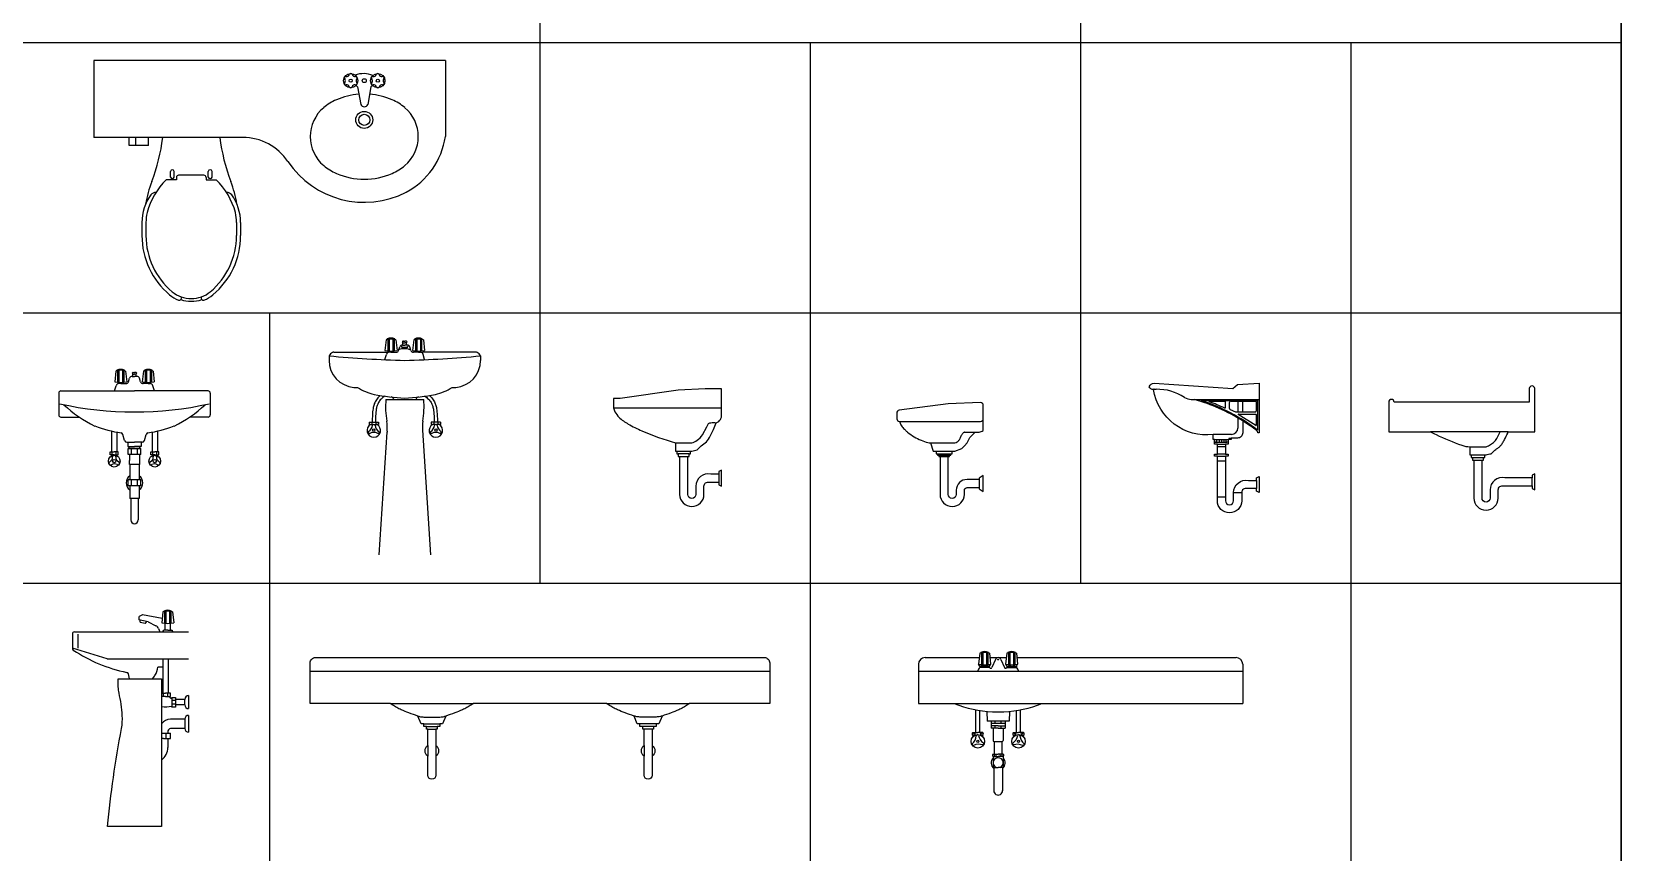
# Model space of a CAD drawing. Header units: inches. Extents: x -1249499 to 290957, y -589671 to 1013543.
# Drawn here: x -1156369 to -1150488, y 301806 to 304841 of the extents above; entities that cross this region are included whole.
import ezdxf

# ---------------------------------------------------------------- set-up
doc = ezdxf.new("R2010")
doc.units = ezdxf.units.IN
doc.header["$MEASUREMENT"] = 0
doc.layers.add('FUR', color=4, linetype='Continuous')

# ---------------------------------------------------------------- blocks, each defined once
blk = doc.blocks.new('A$C69B37704')
at = {"color": 0}
for p, q in [((10, 315), (310, 315)), ((250, 275), (290, 275)), ((125, 235), (175, 235)), ((145, 205), (205, 205)), ((150, 195), (205, 195)), ((155, 190), (195, 190)), ((160, 185), (190, 185)), ((175, 235), (210, 235)), ((305, 100), (305, 70))]:
    blk.add_line(p, q, dxfattribs=at)
blk.add_lwpolyline([(215, 205), (240, 215), (250, 225), (260, 235), (270, 255), (280, 265), (290, 275), (300, 275, 0.116434), (316.2, 278.8, 0.284079), (320, 285), (320, 295), (320, 325), (320, 374.2, 0.436883), (309.2, 384.2), (190, 380), (9, 355.9, 0.383819), (0, 346), (0, 325, 0.414214), (10, 315, 0.035489), (15.5, 301.8, 0.061765), (20, 295, 0.018753), (30.6, 283.6, 0.02274), (40, 275, 0.038527), (63.8, 258.1, 0.038437), (90, 245, 0.027119), (114.8, 236.4, 0.069687), (125, 235), (135, 205), (145, 205), (145, 195), (150, 195), (150, 190), (155, 190), (155, 185), (160, 185), (160, 45, 1), (250, 45), (250, 60, -0.414214), (260, 70), (305, 70), (305, 65), (320, 55), (320, 115), (305, 105), (305, 100), (260, 100, 0.414214), (220, 60), (220, 45, -1), (190, 45), (190, 185), (195, 185), (195, 190), (200, 190), (200, 195), (205, 195), (205, 205)], format="xyb", close=True, dxfattribs=at)
for centre, radius, start, end in [((310, 325), 10, 270, 0), ((210, 257.4), 22.4, 270, 296.56505), ((205.1, 267.2), 33.4, 296.56505, 318.27323), ((214.2, 259.1), 21.2, 318.27323, 346.09995), ((264.1, 246.8), 30.2, 142.86119, 166.09995), ((310.7, 211.5), 88.7, 135, 142.86119), ((250, 272.2), 2.85, 90, 135)]:
    blk.add_arc(centre, radius, start, end, dxfattribs=at)
blk = doc.blocks.new('A$C2E48473A')
at = {"color": 0}
for p, q in [((0, 365), (400, 365)), ((235, 205), (285, 205)), ((280, 195), (240, 195)), ((245, 185), (275, 185)), ((390, 120), (390, 90))]:
    blk.add_line(p, q, dxfattribs=at)
blk.add_lwpolyline([(390, 80), (400, 75), (400, 135), (390, 130), (390, 120), (360, 120, 0.473879), (305, 75), (305, 45, -1), (275, 45), (275, 185), (280, 185), (280, 195), (285, 195), (285, 205), (290, 205, 0.009146), (310, 210, 0.064326), (320, 220, -0.040751), (340, 235, 0.039672), (355, 255, 0.012778), (370, 285, 0.017002), (380, 310, 0.044163), (390, 315, 0.087186), (400, 330), (400, 345), (400, 365), (400, 435), (340, 435), (240, 430), (25, 400), (0, 400), (0, 365, 0.031099), (5, 350, 0.025908), (20, 330, 0.035226), (55, 305, 0.013154), (105, 280, 0.024743), (230, 235), (230, 215), (230, 205), (235, 205), (235, 195), (240, 195), (240, 185), (245, 185), (245, 45, 1), (335, 45), (335, 75, -0.5), (355, 90), (390, 90)], format="xyb", close=True, dxfattribs=at)
blk.add_lwpolyline([(230, 235), (260, 235), (290, 235, 0.116434), (310, 245, 0.037976), (330, 265), (345, 295), (350, 305, -0.162278), (360, 310, -0.136247), (380, 310, 0.044163)], format="xyb", dxfattribs=at)
blk = doc.blocks.new('A$C32366C94')
at = {"color": 0}
for p, q in [((0, 400), (1700, 400)), ((296.5, 280), (603.5, 280)), ((1096.5, 280), (1403.5, 280)), ((420, 205), (480, 205)), ((430, 195), (470, 195)), ((435, 185), (465, 185)), ((1280, 205), (1220, 205)), ((1270, 195), (1230, 195)), ((1265, 185), (1235, 185)), ((435, 125), (435, 85)), ((465, 125), (465, 85)), ((1235, 125), (1235, 85)), ((1265, 125), (1265, 85))]:
    blk.add_line(p, q, dxfattribs=at)
blk.add_lwpolyline([(1403.5, 280, -0.012056), (1396.3, 274.9, -0.020663), (1380, 265, -0.021788), (1363.1, 256.6, -0.013547), (1335, 245, -0.020646), (1301.5, 233.8), (1290, 205), (1280, 205), (1280, 195), (1270, 195), (1270, 185), (1265, 185), (1265, 125, -0.5), (1265, 85), (1265, 15, -1), (1235, 15), (1235, 85, -0.5), (1235, 125), (1235, 185), (1230, 185), (1230, 195), (1220, 195), (1220, 205), (1210, 205), (1198.5, 233.8, -0.020646), (1165, 245, -0.013547), (1136.9, 256.6, -0.021788), (1120, 265, -0.020663), (1103.7, 274.9, -0.012056), (1096.5, 280), (603.5, 280, -0.012056), (596.3, 274.9, -0.020663), (580, 265, -0.021788), (563.1, 256.6, -0.013547), (535, 245, -0.020646), (501.5, 233.8), (490, 205), (480, 205), (480, 195), (470, 195), (470, 185), (465, 185), (465, 125, -0.5), (465, 85), (465, 15, -1), (435, 15), (435, 85, -0.5), (435, 125), (435, 185), (430, 185), (430, 195), (420, 195), (420, 205), (410, 205), (398.5, 233.8, -0.020646), (365, 245, -0.013547), (336.9, 256.6, -0.021788), (320, 265, -0.020663), (303.7, 274.9, -0.012056), (296.5, 280), (0, 280), (0, 430, -0.414214), (20, 450), (1680, 450, -0.414214), (1700, 430), (1700, 280)], format="xyb", close=True, dxfattribs=at)
for points in [[(398.5, 233.8, 0.003804), (404.7, 232, 0.066661), (420, 230), (450, 230), (480, 230, 0.066661), (495.3, 232, 0.003804), (501.5, 233.8, 0.013547)], [(1301.5, 233.8, -0.003804), (1295.3, 232, -0.066661), (1280, 230), (1250, 230), (1220, 230, -0.066661), (1204.7, 232, -0.003804), (1198.5, 233.8, -0.013547)]]:
    blk.add_lwpolyline(points, format="xyb", dxfattribs=at)
blk = doc.blocks.new('A$C22163428')
at = {"color": 0}
for p, q in [((442.3, 290), (154.3, 290)), ((305, 205), (355, 205)), ((310, 195), (355, 195)), ((315, 185), (345, 185)), ((530, 90), (530, 120))]:
    blk.add_line(p, q, dxfattribs=at)
blk.add_lwpolyline([(540, 75), (540, 135), (530, 130), (530, 120), (430, 120, 0.473879), (375, 75), (375, 45, -1), (345, 45), (345, 185), (350, 185), (350, 195), (355, 195), (355, 205), (360, 205, 0.009146), (378.4, 209.2, 0.097397), (380, 210, 0.064326), (384.2, 214, -0.044333), (390, 220, -0.040751), (401.6, 228.5, 0.054687), (410, 235, 0.039672), (417.4, 243.4, 0.032197), (425, 255, 0.012778), (428.6, 261.8, 0.003785), (440, 285, 0.009842), (442.3, 290), (540, 290), (540, 380), (540, 450, 1), (520, 450), (520, 400), (20, 400, 1), (0, 400), (0, 290), (154.3, 290, 0.002684), (175, 280, 0.024743), (270.6, 240.1, 0.086604), (300, 235), (300, 215), (300, 205), (305, 205), (305, 195), (310, 195), (310, 185), (315, 185), (315, 45, 1), (405, 45), (405, 75, -0.5), (425, 90), (530, 90), (530, 80)], format="xyb", close=True, dxfattribs=at)
blk.add_lwpolyline([(300, 235), (330, 235), (360, 235, 0.116434), (365.9, 236.4, 0.042505), (380, 245, 0.037976), (394.7, 257.6, 0.080612), (400, 265), (412.5, 290)], format="xyb", dxfattribs=at)
blk = doc.blocks.new('A$C3FE5561F')
for p, q in [((17.4, 457.3), (25.5, 457.3)), ((155.1, 419.7), (406.7, 419.7)), ((192, 416), (400.7, 416)), ((221.5, 413.5), (279.7, 413.5)), ((280.7, 412.5), (280.7, 388.7)), ((302, 413.5), (392.4, 413.5)), ((327.6, 413.5), (327.6, 373.5)), ((345.6, 373.5), (345.7, 413.5)), ((400.7, 416), (400.7, 306.2)), ((296, 407.5), (296, 388.5)), ((299.5, 383), (318.5, 374.1)), ((321, 373.5), (392.4, 373.5)), ((394.6, 323), (329.3, 364.1)), ((329.6, 365), (394.9, 365)), ((395.4, 410.5), (395.4, 376.5)), ((395.4, 364.5), (395.4, 323.4)), ((327.6, 350.8), (327.6, 313.9)), ((303.8, 290.1), (236.7, 289.7)), ((241.7, 272), (291.7, 272)), ((241.7, 262), (286.7, 262)), ((246.7, 262), (241.7, 262)), ((250.3, 262), (250.3, 272)), ((251.7, 253.8), (281.7, 253.8)), ((251.7, 245.5), (281.7, 245.5)), ((259.2, 262), (259.2, 272)), ((268.2, 262), (268.2, 272)), ((277.1, 262), (277.1, 272)), ((284.2, 262), (284.2, 272)), ((291.7, 262), (286.7, 262)), ((294.5, 276.8), (303.2, 276.8)), ((251.7, 193), (281.7, 193)), ((396.7, 120), (396.7, 90)), ((406.7, 135), (406.7, 75)), ((251.7, 59.5), (281.7, 59.5)), ((311.8, 75.5), (341.8, 75.5))]:
    blk.add_line(p, q)
for points in [[(281.7, 217.8), (291.7, 217.8), (291.7, 209.6), (281.7, 209.6), (281.7, 45, 1), (311.7, 45), (311.7, 75, -0.473879), (366.7, 120), (396.7, 120), (396.7, 130), (406.7, 135), (406.7, 75), (396.7, 80), (396.7, 90), (361.7, 90, 0.5), (341.7, 75), (341.7, 45, -1), (251.7, 45), (251.7, 209.6), (241.7, 209.6), (241.7, 217.8), (251.7, 217.8), (251.7, 253.8), (241.7, 253.8), (241.7, 262), (241.7, 272), (236.7, 272), (236.7, 282), (236.7, 289.7, -0.403107), (15.6, 457, -0.37002), (0, 466.6, -0.357834), (18.6, 479.9), (309, 460), (326.2, 474.6), (406.7, 479.9), (406.7, 296.4), (401.4, 296.4), (400.4, 301.7, 0.024074), (345.4, 340), (345.4, 295.6, -0.414214), (326.5, 276.8), (303.2, 276.8), (303.2, 272), (291.7, 272), (291.7, 262), (291.7, 253.8), (281.7, 253.8), (281.7, 217.8), (251.7, 217.8)], [(17.4, 457.3, -0.031122), (15.6, 457, -0.357834)]]:
    blk.add_lwpolyline(points, format="xyb")
blk.add_lwpolyline([(251.7, 209.6), (281.7, 209.6)])
for centre, radius, start, end in [((29, 273.1), 184.3, 56.66614, 91.07988), ((155.1, 465.8), 46, 237.28184, 270), ((-25.4, -250.6), 697.4, 57.88031, 73.99185), ((-25.4, -250.6), 701.1, 52.57306, 71.94012), ((221.5, 412.5), 1, 90, 249.4886), ((279.7, 412.5), 1, 0, 90), ((302, 407.5), 6, 90, 180), ((392.4, 410.5), 3, 0, 90), ((-34.1, -295.9), 752.1, 65.38138, 70.16539), ((279.7, 388.7), 1, 244.55109, 0), ((302, 388.5), 6, 180, 244.77845), ((321, 379.5), 6, 244.77845, 270), ((329.6, 364.5), 0.5, 90, 237.84198), ((392.4, 376.5), 3, 270, 0), ((394.9, 364.5), 0.5, 0, 90), ((303.7, 313.9), 23.9, 270.24401, 0), ((394.9, 323.4), 0.5, 237.84198, 0)]:
    blk.add_arc(centre, radius, start, end)
blk = doc.blocks.new('A$C57CE2E0E')
at = {"layer": 'FUR'}
for p, q in [((211.2, 564.6), (206.8, 524.7)), ((215.1, 565.7), (215.1, 568)), ((217.6, 566.2), (217.6, 523.1)), ((222.3, 566.9), (222.3, 522.7)), ((235.7, 566.9), (235.7, 522.7)), ((240.4, 566.2), (240.4, 523.1)), ((242.9, 565.7), (242.9, 568)), ((246.8, 564.6), (251.2, 524.7)), ((257.4, 525.3), (261.5, 538.1)), ((271, 545.1), (280, 545.1)), ((273.3, 553.1), (272.2, 555.2)), ((273.3, 545.1), (273.3, 553.1)), ((273.3, 553.1), (280, 553.1)), ((274.8, 559.6), (280, 559.6)), ((285.2, 559.6), (280, 559.6)), ((286.7, 553.1), (280, 553.1)), ((289, 545.1), (280, 545.1)), ((286.7, 553.1), (287.8, 555.2)), ((286.7, 545.1), (286.7, 553.1)), ((302.6, 525.3), (298.5, 538.1)), ((313.2, 564.6), (308.8, 524.7)), ((317.1, 565.7), (317.1, 568)), ((319.6, 566.2), (319.6, 523.1)), ((324.3, 566.9), (324.3, 522.7)), ((337.7, 566.9), (337.7, 522.7)), ((342.4, 566.2), (342.4, 523.1)), ((344.9, 565.7), (344.9, 568)), ((348.8, 564.6), (353.2, 524.7)), ((8, 491.4), (280, 491.4)), ((206.6, 491.4), (212.3, 510.1)), ((229, 518.3), (222.2, 518.3)), ((229, 518.3), (242.4, 518.3)), ((242.4, 518.3), (247.9, 518.3)), ((245.8, 518.3), (247.9, 518.3)), ((552, 491.4), (280, 491.4)), ((317.6, 518.3), (312.1, 518.3)), ((314.2, 518.3), (312.1, 518.3)), ((331, 518.3), (317.6, 518.3)), ((331, 518.3), (337.8, 518.3)), ((353.4, 491.4), (347.7, 510.1)), ((8, 394.4), (75.6, 394.4)), ((552, 394.4), (484.4, 394.4)), ((195, 342.5), (195, 266)), ((215, 338.6), (215, 266)), ((243.4, 307.4), (237.4, 330.2)), ((251.2, 301.4), (280, 301.4)), ((255.7, 301.4), (255.7, 286.1)), ((308.8, 301.4), (280, 301.4)), ((304.3, 301.4), (304.3, 286.1)), ((316.6, 307.4), (322.6, 330.2)), ((345, 338.6), (345, 266)), ((365, 342.5), (365, 266)), ((189.9, 266), (205, 266)), ((189.9, 255), (189.9, 266)), ((205, 255), (189.9, 255)), ((195, 255), (195, 250.6)), ((197.6, 255), (197.6, 266)), ((220.1, 266), (205, 266)), ((205, 255), (220.1, 255)), ((212.3, 255), (212.3, 266)), ((215, 255), (215, 250.6)), ((220.1, 255), (220.1, 266)), ((255.7, 286.1), (280, 286.1)), ((256, 277.8), (304, 277.8)), ((304, 277.8), (256, 277.8)), ((256, 255.8), (256, 277.8)), ((304, 255.8), (256, 255.8)), ((260.6, 277.8), (260.6, 286.1)), ((261, 255.8), (261, 234.3)), ((268.6, 255.8), (268.6, 277.8)), ((304.3, 286.1), (280, 286.1)), ((291.6, 255.8), (291.6, 277.8)), ((299, 255.8), (299, 234.3)), ((299.4, 277.8), (299.4, 286.1)), ((304, 255.8), (304, 277.8)), ((339.9, 266), (355, 266)), ((339.9, 255), (339.9, 266)), ((355, 255), (339.9, 255)), ((345, 255), (345, 250.6)), ((347.7, 255), (347.7, 266)), ((370.1, 266), (355, 266)), ((355, 255), (370.1, 255)), ((362.4, 255), (362.4, 266)), ((365, 255), (365, 250.6)), ((370.1, 255), (370.1, 266)), ((261, 219.4), (261, 234.3)), ((299, 219.4), (261, 219.4)), ((263, 219.4), (263, 162.4)), ((297, 219.4), (297, 162.4)), ((299, 234.3), (299, 219.4)), ((304, 162.4), (256, 162.4)), ((256, 140.4), (256, 162.4)), ((304, 140.4), (256, 140.4)), ((263, 140.4), (263, 92.7)), ((268.6, 140.4), (268.6, 162.4)), ((291.6, 140.4), (291.6, 162.4)), ((297, 140.4), (297, 92.7)), ((304, 140.4), (304, 162.4)), ((297, 92.7), (263, 92.7)), ((266, 92.7), (266, 14)), ((294, 92.7), (294, 14))]:
    blk.add_line(p, q, dxfattribs=at)
at = {"layer": 'FUR', "linetype": 'Continuous'}
for p, q in [((0, 483.4), (0, 402.4)), ((219, 517.8), (219, 523.3)), ((239, 518.3), (239, 523.3)), ((321, 518.3), (321, 523.3)), ((341, 517.8), (341, 523.3)), ((560, 483.4), (560, 402.4))]:
    blk.add_line(p, q, dxfattribs=at)
at = {"layer": 'FUR'}
for centre, radius in [((205, 231.4), 21.7), ((205, 231.4), 6.17), ((355, 231.4), 21.7), ((355, 231.4), 6.17)]:
    blk.add_circle(centre, radius, dxfattribs=at)
for centre, radius, start, end in [((229, 508), 59.4, 72.55865, 107.44135), ((229, 534.6), 36.2, 67.40401, 112.59599), ((271, 535.1), 10, 90, 162.41859), ((274.8, 556.6), 3, 90, 209.03837), ((285.2, 556.6), 3, 330.96163, 90), ((289, 535.1), 10, 17.58141, 90), ((331, 508), 59.4, 72.55865, 107.44135), ((331, 534.6), 36.2, 67.40401, 112.59599), ((8, 483.4), 8, 90, 180), ((229, 635.1), 112.6, 258.62042, 281.37958), ((222.2, 508.3), 10, 90, 169.45185), ((247.9, 528.3), 10, 270, 342.41859), ((312.1, 528.3), 10, 197.58141, 270), ((331, 635.1), 112.6, 258.62042, 281.37958), ((337.8, 508.3), 10, 10.54815, 90), ((552, 483.4), 8, 0, 90), ((279.6, 1682.5), 1269.3, 257.38742, 282.61258), ((323.3, 759.8), 441.5, 226.36856, 244.49046), ((236.7, 759.8), 441.5, 295.50954, 313.63144), ((8, 402.4), 8, 180, 270), ((289.3, 762.1), 430, 248.72302, 262.17779), ((270.7, 762.1), 430, 277.82221, 291.27698), ((552, 402.4), 8, 270, 0), ((229.6, 328.2), 8, 14.82648, 82.17779), ((251.2, 309.4), 8, 194.82648, 270), ((308.8, 309.4), 8, 270, 345.17352), ((330.4, 328.2), 8, 97.82221, 165.17352), ((178.8, 246.1), 20, 299.15508, 2.24264), ((204.8, 247.1), 5.99, 359.15508, 182.24264), ((230.8, 246.7), 20, 179.15508, 242.24264), ((329.2, 246.7), 20, 297.75736, 0.84492), ((355.2, 247.1), 5.99, 357.75736, 180.84492), ((381.2, 246.1), 20, 177.75736, 240.84492), ((191.5, 223.4), 5.99, 119.15508, 302.24264), ((205.4, 201.4), 20, 59.15508, 122.24264), ((218.7, 223.7), 5.99, 239.15509, 62.24264), ((280, 151.4), 31.1, 123.1085, 236.8915), ((280, 151.4), 31.1, 303.1085, 56.8915), ((341.3, 223.7), 5.99, 117.75736, 300.84491), ((354.6, 201.4), 20, 57.75736, 120.84492), ((368.5, 223.4), 5.99, 237.75736, 60.84492), ((280, 14), 14, 180, 0)]:
    blk.add_arc(centre, radius, start, end, dxfattribs=at)
blk = doc.blocks.new('A$C12C55F29')
for p, q in [((211.1, 796.1), (206.6, 756.3)), ((214.9, 797.2), (214.9, 799.5)), ((217.4, 797.7), (217.4, 754.6)), ((222.2, 798.5), (222.2, 754.2)), ((235.5, 798.5), (235.5, 754.2)), ((240.3, 797.7), (240.3, 754.6)), ((242.8, 797.2), (242.8, 799.5)), ((246.6, 796.1), (251.1, 756.3)), ((257.2, 756.8), (261.3, 769.7)), ((265.4, 773.6), (268.7, 770)), ((269.6, 764.7), (269.6, 767.1)), ((270.9, 776.6), (279.8, 776.6)), ((271.6, 769.1), (286.9, 769.1)), ((273.2, 784.6), (272, 786.7)), ((273.2, 776.6), (273.2, 784.6)), ((273.2, 784.6), (279.8, 784.6)), ((274.6, 791.2), (279.8, 791.2)), ((285.1, 791.2), (279.8, 791.2)), ((286.5, 784.6), (279.8, 784.6)), ((288.8, 776.6), (279.8, 776.6)), ((286.5, 784.6), (287.7, 786.7)), ((286.5, 776.6), (286.5, 784.6)), ((288.9, 767.1), (288.9, 764.7)), ((293.2, 773.6), (289.6, 769.7)), ((302.5, 756.8), (298.4, 769.7)), ((313.1, 796.1), (308.6, 756.3)), ((316.9, 797.2), (316.9, 799.5)), ((319.4, 797.7), (319.4, 754.6)), ((324.2, 798.5), (324.2, 754.2)), ((337.5, 798.5), (337.5, 754.2)), ((342.3, 797.7), (342.3, 754.6)), ((344.8, 797.2), (344.8, 799.5)), ((348.6, 796.1), (353.1, 756.3)), ((0, 736.9), (0, 719.2)), ((16.8, 750), (214.6, 750)), ((206.5, 722.9), (212.2, 741.6)), ((228.8, 749.8), (222, 749.8)), ((228.8, 749.8), (242.2, 749.8)), ((242.2, 749.8), (247.7, 749.8)), ((245.6, 749.8), (247.7, 749.8)), ((267.4, 762.4), (259.6, 759.7)), ((286.9, 762.7), (271.6, 762.7)), ((291, 762.5), (298.9, 759.7)), ((317.5, 749.8), (312, 749.8)), ((314.1, 749.8), (312, 749.8)), ((330.8, 749.8), (317.5, 749.8)), ((330.8, 749.8), (337.7, 749.8)), ((543.2, 750), (345.1, 750)), ((543.2, 750), (345.9, 750)), ((353.2, 722.9), (347.5, 741.6)), ((560, 736.9), (560, 719.2)), ((91.3, 620), (105, 620)), ((187.4, 588.3), (183.8, 584.8)), ((189.4, 590.1), (187.4, 588.3)), ((370.6, 590.1), (372.6, 588.3)), ((372.6, 588.3), (376.2, 584.8)), ((455, 620), (468.7, 620)), ((161, 529.8), (160.4, 522.6)), ((161.7, 535.9), (161, 529.8)), ((162.5, 541), (161.7, 535.9)), ((163.3, 545.4), (162.5, 541)), ((164.2, 549.2), (163.3, 545.4)), ((165, 552.6), (164.2, 549.2)), ((166, 556.1), (165, 552.6)), ((167.2, 559.7), (166, 556.1)), ((168.6, 563.3), (167.2, 559.7)), ((170.4, 567), (168.6, 563.3)), ((172.5, 570.7), (170.4, 567)), ((174.9, 574.3), (172.5, 570.7)), ((173.6, 534.3), (172.9, 528.6)), ((174.3, 539), (173.6, 534.3)), ((175.1, 543), (174.3, 539)), ((177.5, 577.8), (174.9, 574.3)), ((175.8, 546.4), (175.1, 543)), ((176.6, 549.5), (175.8, 546.4)), ((177.5, 552.6), (176.6, 549.5)), ((180.5, 581.3), (177.5, 577.8)), ((178.5, 555.6), (177.5, 552.6)), ((179.6, 558.5), (178.5, 555.6)), ((181, 561.5), (179.6, 558.5)), ((183.8, 584.8), (180.5, 581.3)), ((182.7, 564.4), (181, 561.5)), ((184.7, 567.4), (182.7, 564.4)), ((186.9, 570.3), (184.7, 567.4)), ((189.4, 573.4), (186.9, 570.3)), ((192.3, 576.4), (189.4, 573.4)), ((195.5, 579.5), (192.3, 576.4)), ((199, 582.6), (195.5, 579.5)), ((202.8, 585.6), (199, 582.6)), ((205.8, 587.7), (202.8, 585.6)), ((210, 575), (280, 575)), ((237.8, 577.4), (238.4, 575)), ((280, 575), (350, 575)), ((322.2, 577.4), (321.6, 575)), ((354.2, 587.7), (357.2, 585.6)), ((357.2, 585.6), (361, 582.6)), ((361, 582.6), (364.5, 579.5)), ((364.5, 579.5), (367.7, 576.4)), ((367.7, 576.4), (370.6, 573.4)), ((370.6, 573.4), (373.1, 570.3)), ((373.1, 570.3), (375.3, 567.4)), ((375.3, 567.4), (377.3, 564.4)), ((376.2, 584.8), (379.5, 581.3)), ((377.3, 564.4), (379, 561.5)), ((379, 561.5), (380.4, 558.5)), ((379.5, 581.3), (382.5, 577.8)), ((380.4, 558.5), (381.5, 555.6)), ((381.5, 555.6), (382.5, 552.6)), ((382.5, 577.8), (385.1, 574.3)), ((382.5, 552.6), (383.4, 549.5)), ((383.4, 549.5), (384.2, 546.4)), ((384.2, 546.4), (384.9, 543)), ((384.9, 543), (385.7, 539)), ((385.1, 574.3), (387.5, 570.7)), ((385.7, 539), (386.4, 534.3)), ((386.4, 534.3), (387.1, 528.6)), ((387.5, 570.7), (389.6, 567)), ((389.6, 567), (391.4, 563.3)), ((391.4, 563.3), (392.8, 559.7)), ((392.8, 559.7), (394, 556.1)), ((394, 556.1), (395, 552.6)), ((395, 552.6), (395.8, 549.2)), ((395.8, 549.2), (396.7, 545.4)), ((396.7, 545.4), (397.5, 541)), ((397.5, 541), (398.3, 535.9)), ((398.3, 535.9), (399, 529.8)), ((399, 529.8), (399.6, 522.6)), ((147.6, 491.6), (182.9, 491.6)), ((147.6, 491.6), (147.6, 482.6)), ((147.6, 482.6), (162.7, 482.6)), ((158.2, 491.6), (158.2, 482.6)), ((159.5, 503.9), (159.3, 492)), ((159.9, 514.1), (159.5, 503.9)), ((160.4, 522.6), (159.9, 514.1)), ((167.5, 482.6), (177, 482.6)), ((171.5, 503.6), (171.2, 491.8)), ((171.9, 513.5), (171.5, 503.6)), ((172.4, 521.8), (171.9, 513.5)), ((172.3, 491.6), (172.3, 482.6)), ((172.9, 528.6), (172.4, 521.8)), ((182.9, 482.6), (177, 482.6)), ((182.9, 491.6), (182.9, 482.6)), ((412.4, 491.6), (377.1, 491.6)), ((377.1, 491.6), (377.1, 482.6)), ((377.1, 482.6), (383, 482.6)), ((392.5, 482.6), (383, 482.6)), ((387.1, 528.6), (387.6, 521.8)), ((387.6, 521.8), (388.1, 513.5)), ((387.7, 491.6), (387.7, 482.6)), ((388.1, 513.5), (388.5, 503.6)), ((388.5, 503.6), (388.8, 491.8)), ((412.4, 482.6), (397.3, 482.6)), ((399.6, 522.6), (400.1, 514.1)), ((400.1, 514.1), (400.5, 503.9)), ((400.5, 503.9), (400.7, 492)), ((401.8, 491.6), (401.8, 482.6)), ((412.4, 491.6), (412.4, 482.6)), ((185, 0), (214.3, 454.5)), ((345.2, 461.3), (375, 0))]:
    blk.add_line(p, q)
at = {"linetype": 'Continuous'}
for p, q in [((218.8, 749.3), (218.8, 754.8)), ((238.8, 749.8), (238.8, 754.8)), ((320.8, 749.8), (320.8, 754.8)), ((340.8, 749.3), (340.8, 754.8))]:
    blk.add_line(p, q, dxfattribs=at)
for centre in [(164.8, 462.1), (395.2, 462.1)]:
    blk.add_circle(centre, 4.24)
for centre, radius, start, end in [((228.8, 739.5), 59.4, 72.55865, 107.44135), ((228.8, 766.1), 36.2, 67.40401, 112.59599), ((270.9, 766.6), 10, 90, 162.41859), ((271.6, 767.1), 2, 90, 180), ((271.6, 764.7), 2, 180, 270), ((274.6, 788.2), 3, 90, 209.03837), ((285.1, 788.2), 3, 330.96163, 90), ((286.9, 767.1), 2, 0, 90), ((286.9, 764.7), 2, 270, 0), ((288.8, 766.6), 10, 17.58141, 90), ((330.8, 739.5), 59.4, 72.55865, 107.44135), ((330.8, 766.1), 36.2, 67.40401, 112.59599), ((25.2, 723.5), 28.5, 117.08375, 152.10376), ((380.2, 4718.7), 4000, 264.54648, 268.56526), ((100, 719.6), 100, 179.78123, 264.99155), ((16.8, 740), 10, 90, 117.08375), ((228.8, 866.7), 112.6, 258.62042, 281.37958), ((222, 739.8), 10, 90, 169.45185), ((247.7, 759.8), 10, 270, 342.41859), ((179.8, 4718.7), 4000, 271.43474, 275.45352), ((312, 759.8), 10, 197.58141, 270), ((330.8, 866.7), 112.6, 258.62042, 281.37958), ((337.7, 739.8), 10, 10.54815, 90), ((460, 719.6), 100, 275.00845, 0.21877), ((543.2, 740), 10, 62.91625, 90), ((534.8, 723.5), 28.5, 27.89624, 62.91625), ((212.6, 788.6), 200, 237.46452, 256.73157), ((343.3, 1578.2), 1000, 259.82619, 266.37095), ((216.7, 1578.2), 1000, 273.62905, 280.17381), ((347.4, 788.6), 200, 283.26843, 302.53548), ((536.5, 547.8), 327.7, 175.23094, 189.28625), ((228.1, 574.8), 10, 14.82648, 83.45), ((331.9, 574.8), 10, 96.55, 165.17352), ((23.5, 547.8), 327.7, 350.75197, 4.76906), ((165.2, 460.5), 25, 117.97871, 62.02129), ((127.9, 484), 32.8, 303.94645, 351.29762), ((165.2, 478.4), 4.84, 8.61079, 172.50186), ((202.6, 484.1), 33.1, 188.77571, 235.85249), ((65.1, 470.7), 150, 355.05817, 9.28625), ((494.9, 471), 150, 170.75197, 183.69139), ((394.8, 460.5), 25, 117.97871, 62.02129), ((357.4, 484.1), 33.1, 304.14751, 351.22429), ((394.8, 478.4), 4.84, 7.49814, 171.38921), ((432.1, 484), 32.8, 188.70238, 236.05355), ((148.8, 453.6), 4.01, 119.89818, 299.89818), ((165, 420.3), 33.1, 63.60706, 116.46729), ((181.4, 453.7), 4.09, 241.21927, 61.21927), ((364, 444.8), 150, 175.05817, 176.30861), ((378.6, 453.7), 4.09, 118.78073, 298.78073), ((395, 420.3), 33.1, 63.53271, 116.39294), ((411.2, 453.6), 4.01, 240.10182, 60.10182)]:
    blk.add_arc(centre, radius, start, end)
blk = doc.blocks.new('A$C621B7B45')
at = {"layer": 'FUR'}
for p, q in [((0, 483.6), (0, 338.6)), ((25, 508.6), (225.5, 508.6)), ((227.2, 524.3), (222.8, 484.4)), ((227.7, 477.1), (222.8, 484.4)), ((227.7, 477.1), (227.7, 471.8)), ((262.3, 477.1), (227.7, 477.1)), ((262.3, 471.8), (227.7, 471.8)), ((231.1, 525.4), (231.1, 527.7)), ((233.6, 525.9), (233.6, 482.8)), ((233.6, 482.8), (235.6, 477.1)), ((238.3, 526.6), (238.3, 482.4)), ((238.3, 482.4), (239.7, 477.1)), ((251.7, 482.4), (250.7, 477.1)), ((251.7, 526.6), (251.7, 482.4)), ((256.5, 482.8), (254.5, 477.1)), ((256.5, 525.9), (256.5, 482.8)), ((259, 525.4), (259, 527.7)), ((267.3, 484.4), (262.3, 477.1)), ((262.3, 477.1), (262.3, 471.8)), ((263.8, 470.3), (262.3, 471.8)), ((262.8, 524.3), (267.3, 484.4)), ((264.6, 508.6), (325.4, 508.6)), ((284.9, 501.4), (272, 471.7)), ((305.1, 501.4), (318, 471.7)), ((327.2, 524.3), (322.7, 484.4)), ((322.7, 484.4), (327.7, 477.1)), ((327.7, 477.1), (327.7, 471.8)), ((327.7, 477.1), (362.3, 477.1)), ((327.7, 471.8), (362.3, 471.8)), ((331, 525.4), (331, 527.7)), ((333.5, 525.9), (333.5, 482.8)), ((333.5, 482.8), (335.5, 477.1)), ((338.3, 526.6), (338.3, 482.4)), ((338.3, 482.4), (339.3, 477.1)), ((351.7, 482.4), (350.3, 477.1)), ((351.7, 526.6), (351.7, 482.4)), ((356.4, 482.8), (354.4, 477.1)), ((356.4, 525.9), (356.4, 482.8)), ((358.9, 525.4), (358.9, 527.7)), ((362.3, 477.1), (367.2, 484.4)), ((362.3, 477.1), (362.3, 471.8)), ((362.8, 524.3), (367.2, 484.4)), ((364.5, 508.6), (1175, 508.6)), ((1200, 483.6), (1200, 338.6)), ((0, 458.6), (1200, 458.6)), ((0, 338.6), (1200, 338.6)), ((211.9, 231.4), (211.9, 315.5)), ((226.8, 231.4), (226.8, 312.9)), ((253.5, 309.5), (254.5, 273.6)), ((336.5, 309.5), (335.5, 273.6)), ((363.2, 231.4), (363.2, 312.9)), ((378.1, 231.4), (378.1, 315.5)), ((335.5, 273.6), (254.5, 273.6)), ((269.4, 273.6), (269.4, 246.9)), ((269.4, 265.5), (320.6, 265.5)), ((295, 255.7), (269.4, 255.7)), ((295, 246.9), (269.4, 246.9)), ((276.3, 246.9), (276.3, 201.5)), ((283.4, 265.5), (283.4, 273.6)), ((283.4, 246.9), (283.4, 255.7)), ((295, 255.7), (320.6, 255.7)), ((295, 246.9), (320.6, 246.9)), ((306.6, 265.5), (306.6, 273.6)), ((306.6, 246.9), (306.6, 255.7)), ((313.7, 246.9), (313.7, 201.5)), ((320.6, 273.6), (320.6, 246.9)), ((201.5, 231.4), (219.7, 231.4)), ((201.5, 219.9), (206.6, 219.9)), ((237.8, 231.4), (219.7, 231.4)), ((237.8, 219.9), (232.8, 219.9)), ((279.3, 198.5), (310.8, 198.5)), ((280.8, 198.5), (280.8, 150.8)), ((309.2, 198.5), (309.2, 150.8)), ((352.2, 231.4), (370.3, 231.4)), ((352.2, 219.9), (357.2, 219.9)), ((388.5, 231.4), (370.3, 231.4)), ((388.5, 219.9), (383.4, 219.9)), ((275.9, 150.8), (295, 150.8)), ((276.3, 142.9), (276.3, 101.6)), ((276.3, 142.9), (295, 142.9)), ((314.1, 150.8), (295, 150.8)), ((313.7, 142.9), (295, 142.9)), ((313.7, 142.9), (313.7, 101.6)), ((276.3, 101.6), (295, 101.6)), ((279, 101.6), (279, 15.3)), ((313.7, 101.6), (295, 101.6)), ((311, 101.6), (311, 15.3))]:
    blk.add_line(p, q, dxfattribs=at)
blk.add_lwpolyline([(297.1, 500.6, -0.279101), (297, 500.4, -0.067264), (296.5, 500.2, -0.030987), (295.9, 500.1, -0.022389), (295, 500.1, -0.022389), (294.1, 500.1, -0.030987), (293.5, 500.2, -0.067264), (293, 500.4, -0.279101), (292.9, 500.6, -0.279101), (293, 500.7, -0.067264), (293.5, 500.9, -0.030987), (294.1, 501, -0.022389), (295, 501, -0.022389), (295.9, 501, -0.030987), (296.5, 500.9, -0.067264), (297, 500.7, -0.279101)], format="xyb", close=True, dxfattribs=at)
for centre, radius in [((219.7, 198.6), 25), ((219.7, 198.6), 4.08), ((370.3, 198.6), 25), ((370.3, 198.6), 4.08)]:
    blk.add_circle(centre, radius, dxfattribs=at)
for centre, radius, start, end in [((245, 494.2), 36.2, 67.40401, 112.59599), ((345, 494.2), 36.2, 67.40401, 112.59599), ((25, 483.6), 25, 90, 180), ((252.3, 445.8), 35.8, 133.42909, 159.06041), ((245, 594.8), 112.6, 258.62042, 281.37958), ((245, 467.6), 59.4, 72.55865, 107.44135), ((267.5, 473.7), 5, 223.11473, 336.60896), ((297.5, 494.4), 14.4, 99.94286, 151.02395), ((293.5, 501.6), 1.18, 165.97349, 238.49555), ((292.5, 494.4), 14.4, 28.97605, 80.05714), ((296.5, 501.6), 1.18, 301.50445, 14.02651), ((322.5, 473.7), 5, 203.39104, 316.88527), ((345, 594.8), 112.6, 258.62042, 281.37958), ((352.3, 445.8), 35.8, 133.42909, 136.88527), ((345, 467.6), 59.4, 72.55865, 107.44135), ((337.7, 445.8), 35.8, 20.93959, 46.57091), ((1175, 483.6), 25, 0, 90), ((295, 747.6), 440, 248.36407, 267.22898), ((295, 747.6), 440, 267.22898, 272.80468), ((295, 747.6), 440, 272.80468, 291.63593), ((202.4, 187.1), 4.06, 143.76848, 300.61399), ((205.2, 225.6), 6.83, 122.60476, 237.39524), ((169.4, 223.5), 45.1, 311.1564, 354.58686), ((198.9, 225.6), 6.83, 302.60476, 57.39524), ((223.2, 142.6), 45.1, 71.1564, 114.58686), ((215.6, 225.6), 6.83, 122.60476, 215.49023), ((218.4, 219.3), 4.06, 23.76848, 180.61399), ((266.4, 229.6), 45.1, 191.1564, 234.58686), ((223.7, 225.6), 6.83, 324.50977, 57.39524), ((240.4, 225.6), 6.83, 122.60476, 237.39524), ((240.4, 225.6), 6.83, 122.60476, 237.39524), ((234.1, 225.6), 6.83, 302.60476, 57.39524), ((238.2, 189.3), 4.06, 263.76848, 60.61399), ((279.3, 201.5), 3, 180, 270), ((310.7, 201.5), 3, 270, 0), ((351.8, 189.3), 4.06, 130.44646, 276.23152), ((355.9, 225.6), 6.83, 122.60476, 237.39524), ((323.6, 229.6), 45.1, 304.41933, 348.8436), ((366.8, 142.6), 45.1, 64.41933, 108.8436), ((349.6, 225.6), 6.83, 302.60476, 57.39524), ((349.6, 225.6), 6.83, 302.60476, 57.39524), ((366.3, 225.6), 6.83, 122.60476, 215.49023), ((371.6, 219.3), 4.06, 359.38601, 156.23152), ((420.6, 223.5), 45.1, 185.41314, 228.8436), ((374.4, 225.6), 6.83, 324.50977, 57.39524), ((391.1, 225.6), 6.83, 122.60476, 237.39524), ((387.6, 187.1), 4.06, 250.44646, 36.23152), ((384.8, 225.6), 6.83, 302.60476, 57.39524), ((295, 119), 26, 136.11393, 232.02013), ((279, 147), 4.93, 128.55201, 236.72268), ((295, 119), 18.8, 292.19046, 247.80954), ((277.6, 146.9), 4.23, 289.29415, 70.70585), ((291.5, 147), 4.93, 128.55201, 236.72268), ((298.5, 147), 4.93, 303.27732, 51.44799), ((312.4, 146.9), 4.23, 109.29415, 250.70585), ((295, 119), 26, 307.97987, 43.88607), ((311, 147), 4.93, 303.27732, 51.44799), ((295, 16), 16, 177.59841, 2.40159)]:
    blk.add_arc(centre, radius, start, end, dxfattribs=at)
blk = doc.blocks.new('A$C5C270FD0')
at = {"layer": 'FUR'}
for p, q in [((246.5, 773.9), (246.5, 765)), ((281.1, 757.1), (246.5, 765)), ((256.6, 782.1), (249.3, 778.4)), ((332.5, 769.2), (259.7, 782.5)), ((335.2, 793.5), (330.7, 753.7)), ((339, 794.6), (339, 797)), ((341.5, 795.1), (341.5, 752)), ((346.3, 795.9), (346.3, 751.7)), ((359.7, 795.9), (359.7, 751.7)), ((364.4, 795.1), (364.4, 752)), ((366.9, 794.6), (366.9, 797)), ((370.8, 793.5), (375.2, 753.7)), ((0, 712), (0, 659.3)), ((8, 720), (430, 720)), ((20, 712), (20, 659.3)), ((250.5, 756.3), (250.8, 764)), ((250.5, 756.3), (269.1, 752.7)), ((272.1, 753), (275.6, 758.4)), ((281.1, 757.1), (309.4, 742.7)), ((319, 732.1), (323.6, 720.2)), ((353, 725.7), (339.6, 725.7)), ((353, 725.7), (366.3, 725.7)), ((128.9, 620.3), (0, 659.3)), ((131.2, 620), (430, 620)), ((316.8, 590), (335, 590)), ((335, 620), (335, 493.5)), ((355, 620), (355, 493.5)), ((211.9, 546.8), (207.3, 564.2)), ((330, 497.5), (335, 497.5)), ((330, 493.5), (345, 493.5)), ((330.1, 481.3), (330, 481.3)), ((345, 481.3), (330.1, 481.3)), ((337.3, 481.3), (337.3, 493.5)), ((362.7, 493.5), (345, 493.5)), ((345, 481.3), (359.9, 481.3)), ((352.7, 481.3), (352.7, 493.5)), ((359.9, 481.3), (362.7, 481.3)), ((359.9, 481.3), (359.9, 479.1)), ((362.7, 481.3), (362.7, 493.5)), ((364.9, 474.1), (367.9, 474.1)), ((367.9, 477.6), (381.5, 477.6)), ((367.9, 474.1), (367.9, 477.6)), ((367.9, 474.1), (367.9, 445.6)), ((381.5, 477.6), (381.5, 441.9)), ((430, 484.1), (430, 435.9)), ((367.9, 467.6), (381.5, 467.6)), ((381.5, 451.9), (367.9, 451.9)), ((367.9, 441.9), (367.9, 445.6)), ((381.5, 441.9), (367.9, 441.9)), ((415.9, 470), (381.5, 470)), ((415.9, 450), (381.5, 450)), ((415.9, 450), (415.9, 470)), ((415.9, 397), (363.2, 397)), ((415.9, 363), (363.2, 363)), ((415.9, 397), (415.9, 363)), ((430, 411.1), (430, 348.9)), ((330, 345.3), (363.5, 345.3)), ((336.8, 325), (330, 325)), ((336.8, 325), (363.5, 325)), ((347.2, 325), (347.2, 345.3)), ((353.2, 349.5), (353.2, 345.3)), ((353.2, 325), (353.2, 292.4)), ((363.5, 325), (363.5, 345.3))]:
    blk.add_line(p, q, dxfattribs=at)
at = {"layer": 'FUR', "linetype": 'Continuous'}
for p, q in [((343, 725.7), (343, 752.2)), ((363, 725.7), (363, 752.2))]:
    blk.add_line(p, q, dxfattribs=at)
at = {"layer": 'FUR'}
blk.add_lwpolyline([(130, 0, -0.021934), (182, 362.3, 0.05782), (184.8, 410.6, 0.043718), (172.7, 493.3, -0.058227), (170, 516.4), (170, 546.8), (330, 546.8), (330, 0)], format="xyb", close=True, dxfattribs=at)
for centre, radius, start, end in [((251.5, 773.9), 5, 116.5774, 180), ((258.8, 777.6), 5, 79.66027, 116.5774), ((353, 736.9), 59.4, 72.55865, 107.44135), ((353, 763.5), 36.2, 67.40401, 112.59599), ((8, 712), 8, 90, 180), ((270, 757.6), 5, 258.92398, 294.2393), ((300.4, 724.9), 20, 21.11373, 63.08145), ((353, 864.1), 112.6, 258.62042, 281.37958), ((339.6, 720.2), 5.49, 90, 180), ((366.3, 720.2), 5.49, 0, 90), ((8, 659.3), 8, 180, 236.28278), ((314.4, 1118.4), 560, 236.28278, 258.33199), ((131.2, 628), 8, 253.19598, 270), ((237.5, 600.4), 80, 328.51713, 352.50826), ((199.5, 562.1), 8, 14.82648, 78.33199), ((237.5, 600.4), 80, 317.88177, 328.51713), ((364.9, 479.1), 5, 180, 270), ((430, 470), 14.1, 90, 180), ((345, 535.8), 93, 260.71894, 284.2225), ((430, 450), 14.1, 180, 270), ((366.3, 350), 47.1, 93.74862, 140.44274), ((366.7, 350), 13.5, 104.92239, 181.90695), ((430, 397), 14.1, 90, 180), ((430, 363), 14.1, 180, 270), ((293.8, 292.4), 59.4, 307.53454, 0.00002)]:
    blk.add_arc(centre, radius, start, end, dxfattribs=at)
blk = doc.blocks.new('A$C7F163540')
at = {"layer": 'FUR', "color": 7}
for p, q in [((1300, 891.2), (0, 891.2)), ((0, 891.2), (0, 606.2)), ((1300, 891.2), (1300, 609.2)), ((975.3, 793.2), (986.9, 727.8)), ((1024.7, 793.2), (1013.1, 727.8)), ((551, 606.2), (0, 606.2)), ((130.7, 576.2), (130.7, 606.2)), ((155.3, 576.2), (155.3, 606.2)), ((155.3, 576.2), (155.3, 606.2)), ((202.3, 576.2), (202.3, 606.2)), ((202.3, 576.2), (130.7, 576.2)), ((283, 459.5), (283, 480.7)), ((297, 459.5), (297, 480.7)), ((423, 459.5), (423, 480.7)), ((437, 459.5), (437, 480.7)), ((305, 449.8), (267.6, 449.8)), ((305, 458.3), (305, 449.8)), ((407, 466.3), (313, 466.3)), ((415, 458.3), (415, 449.8)), ((415, 449.8), (452.4, 449.8)), ((177.5, 291.9), (177.5, 242.9)), ((192.5, 291.9), (192.5, 242.9)), ((527.5, 291.9), (527.5, 242.9)), ((542.5, 291.9), (542.5, 242.9))]:
    blk.add_line(p, q, dxfattribs=at)
for centre, radius in [((950, 816.2), 26.4), ((1000, 816.2), 7.35), ((1000, 816.2), 7.35), ((1050, 816.2), 26.4), ((950, 816.2), 5.8), ((1050, 816.2), 5.8), ((1000, 671.2), 31.5), ((1000, 671.2), 20.5)]:
    blk.add_circle(centre, radius, dxfattribs=at)
for centre, radius, start, end in [((932.1, 826.8), 5.56, 76.82689, 222.05189), ((935.6, 841.8), 9.8, 256.82689, 342.05189), ((950.2, 837), 5.56, 16.82689, 162.05188), ((964.9, 841.5), 9.8, 196.82689, 282.05189), ((997.1, 748.3), 94, 68.11458, 109.22482), ((968.1, 826.5), 5.56, 316.82689, 102.05189), ((1031.9, 826.5), 5.56, 77.94811, 223.17311), ((1035.1, 841.5), 9.8, 257.94811, 343.17311), ((1049.8, 837), 5.56, 17.94812, 163.17311), ((1064.4, 841.8), 9.8, 197.94811, 283.17311), ((1067.9, 826.8), 5.56, 317.94811, 103.17311), ((1000, 506.7), 260, 94.38734, 113.41224), ((931.9, 806), 5.56, 136.82689, 282.05189), ((920.7, 816.5), 9.8, 316.82689, 42.05189), ((935.1, 791), 9.8, 16.82689, 102.05189), ((949.8, 795.4), 5.56, 196.82689, 342.05189), ((964.4, 790.7), 9.8, 76.82689, 162.05189), ((967.9, 805.7), 5.56, 256.82689, 42.0519), ((969.2, 790.8), 6.55, 21.69291, 97.72083), ((979.3, 816), 9.8, 136.82689, 222.05189), ((1000, 506.7), 260, 66.58777, 85.61266), ((1030.8, 790.8), 6.55, 82.27917, 158.30709), ((1032.1, 805.7), 5.56, 137.9481, 283.17311), ((1020.7, 816), 9.8, 317.94811, 43.17311), ((1035.6, 790.7), 9.8, 17.94811, 103.17311), ((1050.2, 795.4), 5.56, 197.94811, 343.17311), ((1064.9, 791), 9.8, 77.94811, 163.17311), ((1068.1, 806), 5.56, 257.94811, 43.17311), ((1079.3, 816.5), 9.8, 137.94811, 223.17311), ((940, 609.2), 140, 130.06967, 180), ((972.2, 571), 190, 113.41224, 130.06967), ((1000, 734.7), 14.8, 207.61789, 332.38211), ((1027.8, 571), 190, 49.93034, 66.58777), ((1060, 609.2), 140, 0.00001, 49.93034), ((-437.3, 693.3), 697.3, 338.99252, 352.82987), ((1157.3, 693.3), 697.3, 187.17013, 201.00748), ((551, 406.2), 200, 33.74899, 90), ((940, 609.2), 140, 180, 229.93033), ((1060, 609.2), 140, 310.06966, 359.99999), ((1023.1, 650.6), 280, 298.20857, 351.5081), ((290, 479), 7.18, 13.39065, 166.60935), ((430, 479), 7.18, 13.39065, 166.60935), ((1000, 706.2), 340, 213.74899, 297.20143), ((972.2, 647.5), 190, 229.93033, 246.58776), ((1000, 711.7), 260, 246.58776, 270), ((1000, 711.7), 260, 269.99999, 293.41223), ((1027.8, 647.5), 190, 293.41223, 310.06966), ((673.5, 274.4), 489.8, 159.83219, 169.93864), ((453.1, 260.1), 265.3, 134.34018, 165.15001), ((290, 461.1), 7.18, 193.39065, 346.60935), ((313, 458.3), 8, 90, 180), ((407, 458.3), 8, 0, 90), ((430, 461.1), 7.18, 193.39065, 346.60935), ((266.9, 260.1), 265.3, 14.84999, 45.65982), ((46.5, 274.4), 489.8, 10.06136, 20.16781), ((353.5, 291.9), 176, 144.42094, 180), ((230.4, 374.4), 28.3, 92.24778, 135.3057), ((489.6, 374.4), 28.3, 44.6943, 87.75222), ((366.5, 291.9), 176, 0, 35.57906), ((353.5, 291.9), 161, 167.0221, 180), ((366.5, 291.9), 161, 0, 12.9779), ((462.5, 242.9), 285, 180, 230.16156), ((462.5, 242.9), 270, 180, 230.16156), ((257.5, 242.9), 270, 309.83844, 360), ((257.5, 242.9), 285, 309.83844, 360), ((360, 120), 125, 230.16156, 247.93608), ((360, 120), 110, 230.16156, 270), ((315.5, 12.2), 8.45, 253.24816, 30.13626), ((360, 120), 120, 251.23741, 270), ((360, 120), 110, 270, 309.83844), ((360, 120), 120, 270, 288.76259), ((404.5, 12.2), 8.45, 149.86374, 286.75184), ((360, 120), 125, 292.06392, 309.83844)]:
    blk.add_arc(centre, radius, start, end, dxfattribs=at)

msp = doc.modelspace()

# ---------------------------------------------------------------- linework, layer by layer
at = {"color": 6}
for p, q in [((-1150488.5, 268836.6), (-1150488.5, 320622.1)), ((-1150488.5, 319998), (-1150488.5, 268836.6))]:
    msp.add_line(p, q, dxfattribs=at)
at = {"color": 2}
for p, q in [((-1154488.5, 305801), (-1154488.5, 302801)), ((-1152488.5, 305801), (-1152488.5, 302801)), ((-1160488.5, 304801), (-1150488.5, 304801)), ((-1153488.5, 304801), (-1153488.5, 300801)), ((-1151488.5, 304801), (-1151488.5, 300801)), ((-1160488.5, 303801), (-1150488.5, 303801)), ((-1155488.5, 303801), (-1155488.5, 300801)), ((-1160488.5, 302801), (-1150488.5, 302801))]:
    msp.add_line(p, q, dxfattribs=at)
msp.add_lwpolyline([(-1160488.5, 300801), (-1150488.5, 300801), (-1150488.5, 305801), (-1160488.5, 305801)], close=True, dxfattribs=at)

# ---------------------------------------------------------------- block references
for name, p in [('A$C7F163540', (-1156138.5, 303843.8)), ('A$C12C55F29', (-1155268.5, 302905.4)), ('A$C57CE2E0E', (-1156268.5, 303021.2)), ('A$C3FE5561F', (-1152234.3, 303061.1)), ('A$C22163428', (-1151348.5, 303071)), ('A$C2E48473A', (-1154216.8, 303084.7)), ('A$C69B37704', (-1153168.4, 303084.7)), ('A$C5C270FD0', (-1156218.5, 301901.1)), ('A$C621B7B45', (-1153088.5, 302017.4)), ('A$C32366C94', (-1155338.5, 302076))]:
    msp.add_blockref(name, p)

doc.saveas('drawing.dxf')
